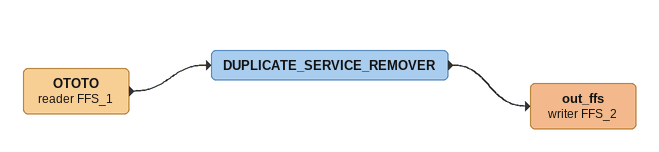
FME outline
OTOTO (reader FFS_1)
    -> DUPLICATE_SERVICE_REMOVER
DUPLICATE_SERVICE_REMOVER
    -> out_ffs (writer FFS_2)
out_ffs (writer FFS_2)
